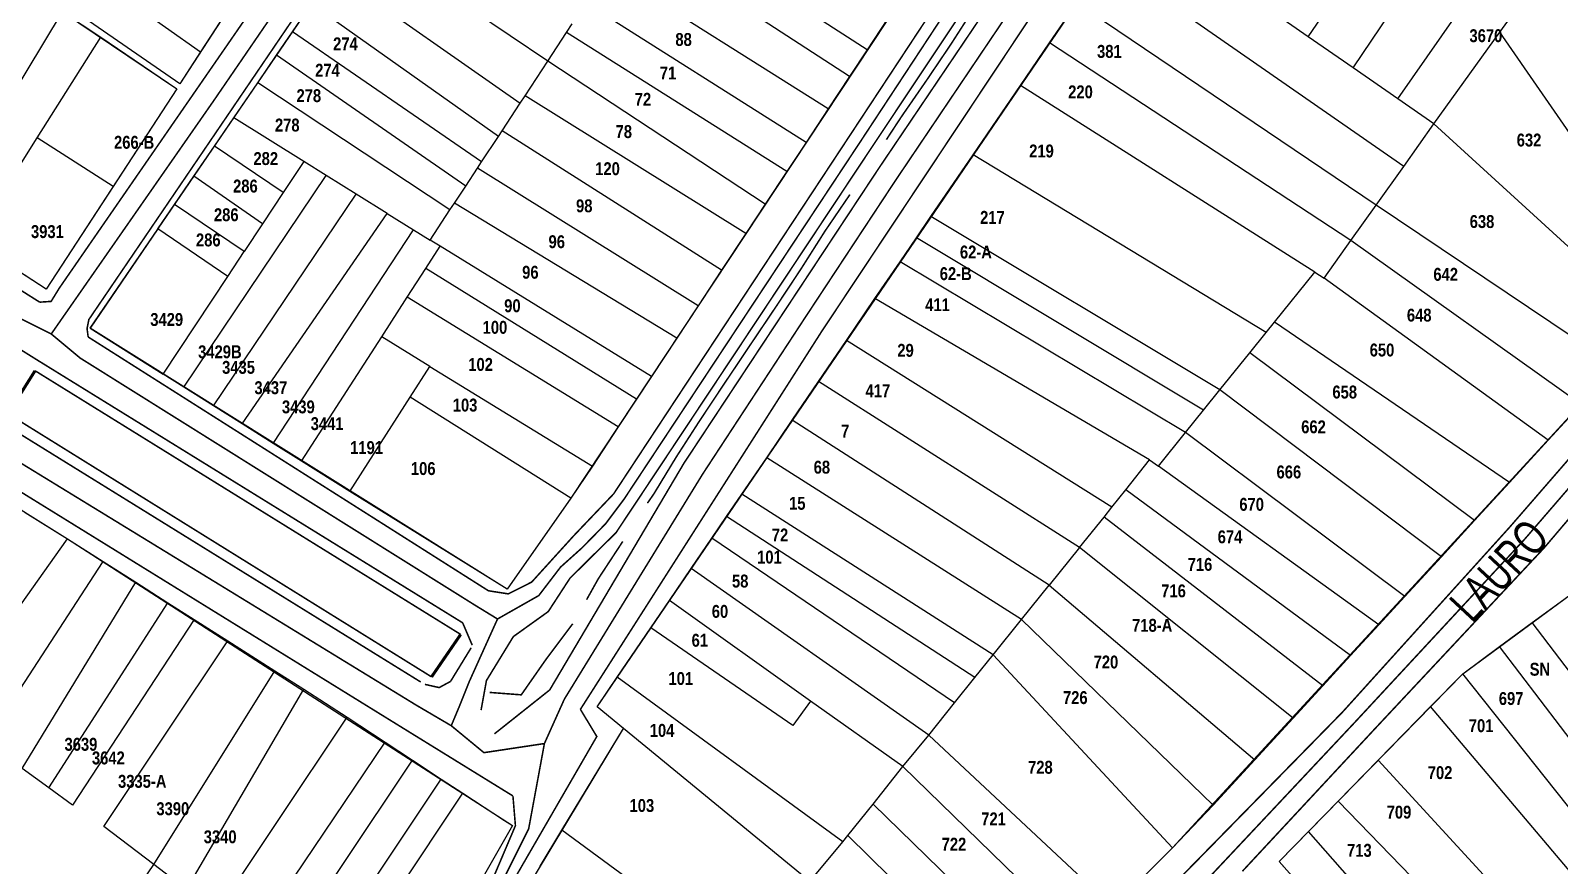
# Model space of a CAD drawing. Extents: x 203136 to 205923, y 4839890 to 4842982.
# Drawn here: x 205200.1 to 205378, y 4840330.2 to 4840427.4 of the extents above; entities that cross this region are included whole.
import ezdxf
from ezdxf.enums import TextEntityAlignment as Align

# ---------------------------------------------------------------- set-up
doc = ezdxf.new("R2010")
doc.units = 0
doc.header["$LTSCALE"] = 1.5
doc.header["$MEASUREMENT"] = 0
doc.linetypes.add('TRACO_05', pattern=[11, 7, -1, 0.5, -1, 0.5, -1])
doc.linetypes.add('TRACO_25', pattern=[8, 3, -1, 1, -1, 1, -1])
for name, color, linetype in [('CD_MALHA_LOTES', 40, 'CONTINUOUS'), ('HD-CANAIS', 7, 'CONTINUOUS'), ('HD-VALAS-DRENOS', 170, 'CONTINUOUS'), ('RU-QUADRAS', 210, 'CONTINUOUS'), ('SV-EIXO-RUA-N-PAV', 6, 'CONTINUOUS'), ('SV-EIXO-RUA-PAV', 20, 'CONTINUOUS'), ('SV-PONTE-BUEIRO', 249, 'CONTINUOUS'), ('SV-RUA-NAO-PAV-S-GUIA-C-GUIA', 7, 'CONTINUOUS'), ('SV-RUA-PAVIM-S-GUIA-C-GUIA', 7, 'CONTINUOUS'), ('SV-TXT-RUA-PAV-S-GUIA-C-GUIA', 7, 'CONTINUOUS'), ('Th_NmrPort', 1, 'CONTINUOUS')]:
    doc.layers.add(name, color=color, linetype=linetype)
doc.styles.add('ARIAL', font='ARIAL.TTF')
doc.styles.get("Standard").update_dxf_attribs({"font": 'swisscbo.ttf'})

msp = doc.modelspace()

# ---------------------------------------------------------------- linework, layer by layer
at = {"layer": 'CD_MALHA_LOTES', "linetype": 'Continuous', "flags": 128}
for points in [[(205348.73, 4840426.67), (205366.85, 4840453.15)], [(205353.97, 4840423.04), (205372.1, 4840449.94)], [(205359.16, 4840419.45), (205377.94, 4840446.38)], [(205297.42, 4840425.15), (205271.93, 4840441.58)], [(205260.27, 4840423.84), (205238.33, 4840438.62)], [(205295.38, 4840422.05), (205269.97, 4840438.59)], [(205359.86, 4840411.58), (205325.26, 4840435.62)], [(205207.61, 4840433.57), (205219.85, 4840424.9)], [(205235.29, 4840434.17), (205257.05, 4840418.95)], [(205292.88, 4840418.27), (205267.25, 4840434.45)], [(205371.06, 4840427.19), (205375.52, 4840433.38)], [(205189.25, 4840405.49), (205203.79, 4840429.56)], [(205203.79, 4840429.56), (205208.24, 4840426.62)], [(205217.44, 4840421.2), (205205.17, 4840429.63)], [(205223.27, 4840430.16), (205219.85, 4840424.9)], [(205230.55, 4840427.23), (205232.77, 4840430.48)], [(205254.51, 4840415.08), (205232.77, 4840430.48)], [(205290.31, 4840414.38), (205264.7, 4840430.58)], [(205318.65, 4840425.95), (205321.82, 4840430.59)], [(205356.64, 4840407.07), (205321.82, 4840430.59)], [(205348.73, 4840426.67), (205343.94, 4840429.98)], [(205262.45, 4840427.16), (205263.11, 4840428.16)], [(205299.8, 4840428.75), (205297.42, 4840425.15)], [(205200.85, 4840414.9), (205208.24, 4840426.62)], [(205208.24, 4840426.62), (205217.07, 4840420.62)], [(205228.7, 4840424.52), (205230.55, 4840427.23)], [(205252.55, 4840412.11), (205230.55, 4840427.23)], [(205260.27, 4840423.84), (205262.45, 4840427.16)], [(205288.07, 4840410.99), (205262.45, 4840427.16)], [(205315.25, 4840420.98), (205318.65, 4840425.95)], [(205353.72, 4840402.96), (205318.65, 4840425.95)], [(205353.97, 4840423.04), (205348.73, 4840426.67)], [(205363.38, 4840416.53), (205371.06, 4840427.19)], [(205391.97, 4840397), (205371.06, 4840427.19)], [(205219.85, 4840424.9), (205217.44, 4840421.2)], [(205226.51, 4840421.32), (205228.7, 4840424.52)], [(205250.71, 4840409.3), (205228.7, 4840424.52)], [(205297.42, 4840425.15), (205295.38, 4840422.05)], [(205257.62, 4840419.81), (205260.27, 4840423.84)], [(205285.57, 4840407.2), (205260.27, 4840423.84)], [(205359.16, 4840419.45), (205353.97, 4840423.04)], [(205217.07, 4840420.62), (205209.66, 4840409.23)], [(205223.71, 4840417.22), (205226.51, 4840421.32)], [(205248.87, 4840406.51), (205226.51, 4840421.32)], [(205295.38, 4840422.05), (205292.88, 4840418.27)], [(205309.75, 4840412.93), (205315.25, 4840420.98)], [(205349.53, 4840399.28), (205315.25, 4840420.98)], [(205254.94, 4840415.74), (205257.05, 4840418.95)], [(205257.05, 4840418.95), (205257.62, 4840419.81)], [(205283.3, 4840403.76), (205257.62, 4840419.81)], [(205363.38, 4840416.53), (205359.16, 4840419.45)], [(205221.46, 4840413.93), (205223.71, 4840417.22)], [(205231.86, 4840412.15), (205223.71, 4840417.22)], [(205292.88, 4840418.27), (205290.31, 4840414.38)], [(205252.55, 4840412.11), (205254.51, 4840415.08)], [(205254.51, 4840415.08), (205254.94, 4840415.74)], [(205280.48, 4840399.49), (205254.94, 4840415.74)], [(205359.86, 4840411.58), (205363.38, 4840416.53)], [(205388.8, 4840393.3), (205363.38, 4840416.53)], [(205193.28, 4840402.87), (205200.85, 4840414.9)], [(205209.66, 4840409.23), (205200.85, 4840414.9)], [(205219.08, 4840410.44), (205221.46, 4840413.93)], [(205229.47, 4840408.54), (205221.46, 4840413.93)], [(205290.31, 4840414.38), (205288.07, 4840410.99)], [(205231.86, 4840412.15), (205229.47, 4840408.54)], [(205234.46, 4840410.53), (205231.86, 4840412.15)], [(205252.07, 4840411.38), (205252.55, 4840412.11)], [(205304.84, 4840405.74), (205309.75, 4840412.93)], [(205343.87, 4840392.26), (205309.75, 4840412.93)], [(205356.64, 4840407.07), (205359.86, 4840411.58)], [(205216.83, 4840407.15), (205219.08, 4840410.44)], [(205217.91, 4840385.88), (205234.46, 4840410.53)], [(205227.05, 4840404.88), (205219.08, 4840410.44)], [(205237.97, 4840408.35), (205234.46, 4840410.53)], [(205250.71, 4840409.3), (205252.07, 4840411.38)], [(205277.74, 4840395.35), (205252.07, 4840411.38)], [(205288.07, 4840410.99), (205285.57, 4840407.2)], [(205209.66, 4840409.23), (205201.88, 4840397.28)], [(205221.35, 4840383.72), (205237.97, 4840408.35)], [(205229.47, 4840408.54), (205227.05, 4840404.88)], [(205241.58, 4840406.11), (205237.97, 4840408.35)], [(205249.4, 4840407.32), (205250.71, 4840409.3)], [(205214.88, 4840404.3), (205216.83, 4840407.15)], [(205224.94, 4840401.68), (205216.83, 4840407.15)], [(205246.56, 4840403), (205248.87, 4840406.51)], [(205248.87, 4840406.51), (205249.4, 4840407.32)], [(205275.28, 4840391.61), (205249.4, 4840407.32)], [(205285.57, 4840407.2), (205283.3, 4840403.76)], [(205353.72, 4840402.96), (205356.64, 4840407.07)], [(205384.55, 4840388.32), (205356.64, 4840407.07)], [(205224.7, 4840381.61), (205241.58, 4840406.11)], [(205227.05, 4840404.88), (205224.94, 4840401.68)], [(205241.58, 4840406.11), (205244.63, 4840404.21)], [(205303.16, 4840403.27), (205304.84, 4840405.74)], [(205338.47, 4840385.58), (205304.84, 4840405.74)], [(205201.88, 4840397.28), (205193.28, 4840402.87)], [(205214.88, 4840404.3), (205206.99, 4840392.75)], [(205223.02, 4840398.78), (205214.88, 4840404.3)], [(205228.31, 4840379.34), (205244.63, 4840404.21)], [(205244.63, 4840404.21), (205246.56, 4840403)], [(205247.72, 4840402.29), (205246.56, 4840403)], [(205283.3, 4840403.76), (205280.48, 4840399.49)], [(205301.25, 4840400.48), (205303.16, 4840403.27)], [(205336.56, 4840383.21), (205303.16, 4840403.27)], [(205350.61, 4840398.59), (205353.72, 4840402.96)], [(205380.49, 4840383.88), (205353.72, 4840402.96)], [(205223.02, 4840398.78), (205224.94, 4840401.68)], [(205246.06, 4840399.7), (205247.72, 4840402.29)], [(205272.31, 4840387.12), (205247.72, 4840402.29)], [(205243.9, 4840396.36), (205246.06, 4840399.7)], [(205270.57, 4840384.48), (205246.06, 4840399.7)], [(205280.48, 4840399.49), (205277.74, 4840395.35)], [(205298.33, 4840396.19), (205301.25, 4840400.48)], [(205334.46, 4840380.61), (205301.25, 4840400.48)], [(205344.82, 4840393.44), (205349.53, 4840399.28)], [(205349.53, 4840399.28), (205350.61, 4840398.59)], [(205215.5, 4840387.4), (205223.02, 4840398.78)], [(205376.66, 4840379.7), (205350.61, 4840398.59)], [(205240.93, 4840391.73), (205243.9, 4840396.36)], [(205268.45, 4840381.27), (205243.9, 4840396.36)], [(205295.02, 4840391.33), (205298.33, 4840396.19)], [(205330.29, 4840377.43), (205298.33, 4840396.19)], [(205277.74, 4840395.35), (205275.28, 4840391.61)], [(205206.99, 4840392.75), (205215.5, 4840387.4)], [(205341.95, 4840389.88), (205343.87, 4840392.26)], [(205343.87, 4840392.26), (205344.82, 4840393.44)], [(205372.18, 4840374.81), (205344.82, 4840393.44)], [(205231.61, 4840377.26), (205240.93, 4840391.73)], [(205246.52, 4840388.3), (205240.93, 4840391.73)], [(205275.28, 4840391.61), (205272.31, 4840387.12)], [(205291.75, 4840386.53), (205295.02, 4840391.33)], [(205325.9, 4840371.91), (205295.02, 4840391.33)], [(205338.47, 4840385.58), (205341.95, 4840389.88)], [(205368.1, 4840370.36), (205341.95, 4840389.88)], [(205217.91, 4840385.88), (205215.5, 4840387.4)], [(205244.23, 4840384.72), (205246.52, 4840388.3)], [(205246.52, 4840388.3), (205265.44, 4840376.71)], [(205272.31, 4840387.12), (205270.57, 4840384.48)], [(205221.35, 4840383.72), (205217.91, 4840385.88)], [(205288.69, 4840382.03), (205291.75, 4840386.53)], [(205322.12, 4840367.21), (205291.75, 4840386.53)], [(205336.56, 4840383.21), (205338.47, 4840385.58)], [(205364.24, 4840366.16), (205338.47, 4840385.58)], [(205224.7, 4840381.61), (205221.35, 4840383.72)], [(205237.22, 4840373.73), (205244.23, 4840384.72)], [(205262.95, 4840372.95), (205244.23, 4840384.72)], [(205270.57, 4840384.48), (205268.45, 4840381.27)], [(205334.46, 4840380.61), (205336.56, 4840383.21)], [(205380.49, 4840383.88), (205376.66, 4840379.7)], [(205228.31, 4840379.34), (205224.7, 4840381.61)], [(205268.45, 4840381.27), (205265.44, 4840376.71)], [(205285.73, 4840377.68), (205288.69, 4840382.03)], [(205318.6, 4840362.83), (205288.69, 4840382.03)], [(205331.31, 4840376.69), (205334.46, 4840380.61)], [(205360, 4840361.54), (205334.46, 4840380.61)], [(205376.66, 4840379.7), (205372.18, 4840374.81)], [(205231.61, 4840377.26), (205228.31, 4840379.34)], [(205282.84, 4840373.43), (205285.73, 4840377.68)], [(205315.4, 4840358.85), (205285.73, 4840377.68)], [(205237.22, 4840373.73), (205231.61, 4840377.26)], [(205265.44, 4840376.71), (205262.95, 4840372.95)], [(205327.54, 4840373.95), (205330.29, 4840377.43)], [(205330.29, 4840377.43), (205331.31, 4840376.69)], [(205356.95, 4840358.22), (205331.31, 4840376.69)], [(205372.18, 4840374.81), (205368.1, 4840370.36)], [(205255.51, 4840362.36), (205237.22, 4840373.73)], [(205262.95, 4840372.95), (205255.51, 4840362.36)], [(205281.05, 4840370.82), (205282.84, 4840373.43)], [(205312.09, 4840354.74), (205282.84, 4840373.43)], [(205325.9, 4840371.91), (205327.54, 4840373.95)], [(205353.68, 4840354.66), (205327.54, 4840373.95)], [(205199.45, 4840371.31), (205204.36, 4840368.24)], [(205279.35, 4840368.31), (205281.05, 4840370.82)], [(205309.95, 4840352.08), (205281.05, 4840370.82)], [(205322.12, 4840367.21), (205324.99, 4840370.77)], [(205324.99, 4840370.77), (205325.9, 4840371.91)], [(205350.45, 4840351.14), (205324.99, 4840370.77)], [(205368.1, 4840370.36), (205364.24, 4840366.16)], [(205183.51, 4840338.84), (205204.36, 4840368.24)], [(205204.36, 4840368.24), (205208.51, 4840365.6)], [(205276.94, 4840364.77), (205279.35, 4840368.31)], [(205307.59, 4840349.14), (205279.35, 4840368.31)], [(205322.12, 4840367.21), (205318.6, 4840362.83)], [(205346.99, 4840347.38), (205322.12, 4840367.21)], [(205188.64, 4840335.12), (205208.51, 4840365.6)], [(205208.51, 4840365.6), (205212.3, 4840363.19)], [(205364.24, 4840366.16), (205360, 4840361.54)], [(205274.4, 4840361.04), (205276.94, 4840364.77)], [(205304.58, 4840345.4), (205276.94, 4840364.77)], [(205199.08, 4840341.51), (205212.3, 4840363.19)], [(205212.3, 4840363.19), (205216.05, 4840360.8)], [(205315.4, 4840358.85), (205318.6, 4840362.83)], [(205318.6, 4840362.83), (205342.53, 4840342.52)], [(205374.8, 4840358.49), (205379.49, 4840361.93)], [(205202.18, 4840339.25), (205216.05, 4840360.8)], [(205216.05, 4840360.8), (205219.1, 4840358.86)], [(205272.24, 4840357.87), (205274.4, 4840361.04)], [(205290.84, 4840349.36), (205274.4, 4840361.04)], [(205360, 4840361.54), (205356.95, 4840358.22)], [(205219.1, 4840358.86), (205204.96, 4840337.22)], [(205219.1, 4840358.86), (205223.04, 4840356.35)], [(205312.09, 4840354.74), (205315.4, 4840358.85)], [(205337.67, 4840337.23), (205315.4, 4840358.85)], [(205356.95, 4840358.22), (205353.68, 4840354.66)], [(205371, 4840355.71), (205374.8, 4840358.49)], [(205396.12, 4840330.51), (205374.8, 4840358.49)], [(205208.59, 4840334.74), (205223.04, 4840356.35)], [(205223.04, 4840356.35), (205228.5, 4840352.88)], [(205268.33, 4840352.13), (205272.24, 4840357.87)], [(205288.79, 4840346.52), (205272.24, 4840357.87)], [(205309.95, 4840352.08), (205312.09, 4840354.74)], [(205332.94, 4840332.29), (205312.09, 4840354.74)], [(205353.68, 4840354.66), (205350.45, 4840351.14)], [(205366.72, 4840352.54), (205371, 4840355.71)], [(205392.3, 4840327.77), (205371, 4840355.71)], [(205214.4, 4840330.33), (205228.5, 4840352.88)], [(205228.5, 4840352.88), (205231.87, 4840350.73)], [(205265.99, 4840348.69), (205268.33, 4840352.13)], [(205294.6, 4840332.99), (205268.33, 4840352.13)], [(205307.59, 4840349.14), (205309.95, 4840352.08)], [(205350.45, 4840351.14), (205346.99, 4840347.38)], [(205362.99, 4840348.72), (205366.72, 4840352.54)], [(205388.53, 4840325.08), (205366.72, 4840352.54)], [(205218.22, 4840327.41), (205231.87, 4840350.73)], [(205231.87, 4840350.73), (205236.91, 4840347.47)], [(205290.84, 4840349.36), (205288.79, 4840346.52)], [(205301.58, 4840341.74), (205290.84, 4840349.36)], [(205220.54, 4840322.96), (205236.91, 4840347.47)], [(205236.91, 4840347.47), (205241.33, 4840344.56)], [(205269.05, 4840346.18), (205265.99, 4840348.69)], [(205304.58, 4840345.4), (205307.59, 4840349.14)], [(205356.88, 4840342.47), (205362.99, 4840348.72)], [(205385.07, 4840322.56), (205362.99, 4840348.72)], [(205261.89, 4840334.32), (205269.05, 4840346.18)], [(205290.76, 4840328.34), (205269.05, 4840346.18)], [(205342.53, 4840342.52), (205346.99, 4840347.38)], [(205224.82, 4840320.05), (205241.33, 4840344.56)], [(205241.33, 4840344.56), (205244.51, 4840342.47)], [(205301.58, 4840341.74), (205304.58, 4840345.4)], [(205326.01, 4840325.38), (205304.58, 4840345.4)], [(205228.07, 4840317.84), (205244.51, 4840342.47)], [(205244.51, 4840342.47), (205247.86, 4840340.28)], [(205342.53, 4840342.52), (205337.67, 4840337.23)], [(205352.22, 4840337.7), (205356.88, 4840342.47)], [(205379.67, 4840317.67), (205356.88, 4840342.47)], [(205202.18, 4840339.25), (205199.08, 4840341.51)], [(205298.11, 4840337.35), (205301.58, 4840341.74)], [(205322.23, 4840321.6), (205301.58, 4840341.74)], [(205204.96, 4840337.22), (205202.18, 4840339.25)], [(205231.43, 4840315.64), (205247.86, 4840340.28)], [(205242.64, 4840327.05), (205250.37, 4840338.63)], [(205247.86, 4840340.28), (205250.37, 4840338.63)], [(205250.37, 4840338.63), (205255.22, 4840335.44)], [(205295.17, 4840333.69), (205298.11, 4840337.35)], [(205318.28, 4840317.67), (205298.11, 4840337.35)], [(205337.67, 4840337.23), (205332.94, 4840332.29)], [(205348.79, 4840334.18), (205352.22, 4840337.7)], [(205375.4, 4840313.81), (205352.22, 4840337.7)], [(205255.22, 4840335.44), (205256.13, 4840334.89)], [(205214.4, 4840330.33), (205208.59, 4840334.74)], [(205256.13, 4840334.89), (205249.29, 4840322.85)], [(205259.35, 4840330.12), (205261.89, 4840334.32)], [(205270.13, 4840328.26), (205261.89, 4840334.32)], [(205294.6, 4840332.99), (205295.17, 4840333.69)], [(205314.9, 4840314.29), (205295.17, 4840333.69)], [(205348.79, 4840334.18), (205345.38, 4840330.68)], [(205367.18, 4840313.28), (205348.79, 4840334.18)], [(205290.76, 4840328.34), (205294.6, 4840332.99)], [(205332.94, 4840332.29), (205326.01, 4840325.38)], [(205208.73, 4840321.99), (205214.4, 4840330.33)], [(205218.22, 4840327.41), (205214.4, 4840330.33)], [(205345.38, 4840330.68), (205363.7, 4840309.98)]]:
    msp.add_lwpolyline(points, dxfattribs=at)
at = {"layer": 'HD-CANAIS', "linetype": 'Continuous', "const_width": 0.18}
for points in [[(205200.59, 4840387.8), (205250.12, 4840357.11)], [(205246.73, 4840352.17), (205197.45, 4840382.79)]]:
    msp.add_lwpolyline(points, dxfattribs=at)
at = {"layer": 'HD-VALAS-DRENOS', "linetype": 'TRACO_05', "const_width": 0.18}
for points in [[(205340.42, 4840475.66), (205338.31, 4840472.61), (205335.84, 4840469.04), (205332.95, 4840464.52), (205329.85, 4840460.12), (205327.02, 4840455.83), (205324.04, 4840451.52), (205321.33, 4840447.23), (205318.51, 4840442.97), (205315.88, 4840438.7), (205312.89, 4840434.67), (205310.01, 4840430.22), (205307.17, 4840425.8), (205304.32, 4840421.58), (205301.39, 4840417.34), (205299.66, 4840414.7)], [(205295.41, 4840408.3), (205292.52, 4840404.06), (205289.73, 4840399.66), (205286.87, 4840395.34), (205283.78, 4840390.75), (205280.86, 4840386.39), (205277.96, 4840382.03), (205275.2, 4840377.75), (205272.6, 4840373.47), (205271.85, 4840372.39)], [(205268.98, 4840367.93), (205266.14, 4840363.6), (205264.77, 4840361.15)], [(205263.16, 4840358.35), (205260.1, 4840354.28), (205257.17, 4840350.08), (205253.48, 4840350.36)]]:
    msp.add_lwpolyline(points, dxfattribs=at)
at = {"layer": 'RU-QUADRAS', "color": 6, "linetype": 'Continuous'}
for points in [[(205206.99, 4840392.75), (205284.96, 4840506.88), (205331.01, 4840475.87), (205262.95, 4840372.95), (205255.51, 4840362.36)], [(205345.38, 4840330.68), (205366.72, 4840352.54), (205382.74, 4840364.31), (205380.25, 4840367.43), (205385.4, 4840371.56), (205384.33, 4840373.36), (205393.81, 4840381.38), (205392.85, 4840382.4), (205398.94, 4840386.74), (205403.39, 4840393.58), (205447.04, 4840417.94), (205481.1, 4840355.44), (205470.79, 4840351.66), (205453.63, 4840347.7), (205451.45, 4840353.44), (205443.39, 4840349.92), (205441.52, 4840354.19), (205406.97, 4840333.42), (205404.76, 4840336.69), (205385.07, 4840322.56), (205367.02, 4840306.22)]]:
    msp.add_lwpolyline(points, close=True, dxfattribs=at)
for points in [[(205203.79, 4840429.56), (205217.07, 4840420.62), (205201.88, 4840397.28), (205035.36, 4840505.48)], [(205240.96, 4840457.36), (205217.44, 4840421.2), (205205.17, 4840429.63)], [(205238.7, 4840295.77), (205269.05, 4840346.18), (205265.99, 4840348.69), (205334.85, 4840449.66)], [(205114.53, 4840424.4), (205204.36, 4840368.24), (205256.13, 4840334.89), (205249.29, 4840322.85)]]:
    msp.add_lwpolyline(points, dxfattribs=at)
msp.add_lwpolyline([(205438.2, 4840428.09, -0.0210712142), (205402.73, 4840405.12), (205391.97, 4840397), (205384.55, 4840388.32), (205332.94, 4840332.29), (205298.21, 4840297.71, 0.0175042485), (205243.94, 4840245.38), (205195.44, 4840286.89), (205171.14, 4840306.33), (205136.56, 4840329.25), (205012.24, 4840409.76), (205023.25, 4840426.52), (205027.15, 4840424.04), (205034.13, 4840434.64)], format="xyb", dxfattribs=at)
at = {"layer": 'SV-EIXO-RUA-N-PAV', "const_width": 0.18}
for points in [[(205561.892922, 4840929.85008), (205554.951696, 4840925.948575), (205550.962413, 4840921.329406), (205521.761673, 4840875.617477), (205470.944407, 4840799.369421), (205461.402955, 4840783.654088), (205423.517776, 4840725.750567), (205381.890851, 4840662.140885), (205377.387308, 4840654.950498), (205371.788137, 4840646.425551), (205355.698629, 4840621.730027), (205334.557764, 4840590.018729), (205318.468256, 4840564.013594), (205290.498704, 4840520.60934), (205283.015212, 4840510.319539), (205250.836196, 4840462.238102), (205221.380886, 4840419.230269), (205202.474128, 4840392.080363)], [(205474.224488, 4840678.919864), (205437.750546, 4840625.0185), (205428.772339, 4840612.19249), (205414.278947, 4840589.811102), (205406.006171, 4840574.99706), (205391.641039, 4840552.551543), (205386.638896, 4840549.15265), (205381.765012, 4840542.611385), (205353.80431, 4840500.670332), (205346.172833, 4840489.191052), (205336.425066, 4840474.954181), (205306.925242, 4840430.127276), (205296.600304, 4840414.415413), (205269.128955, 4840372.85205), (205266.988573, 4840369.998208), (205264.264451, 4840367.209226), (205261.734909, 4840364.939124), (205259.205367, 4840361.631261), (205254.405723, 4840358.907139), (205251.09786, 4840351.577953), (205249.930379, 4840348.65925), (205249.022339, 4840346.486438)], [(205391.641039, 4840552.551543), (205392.15408, 4840548.126569), (205391.89756, 4840545.048327), (205389.075837, 4840542.739645), (205386.638896, 4840539.276622), (205366.75858, 4840508.750718), (205350.918457, 4840484.701949), (205340.401129, 4840469.182477), (205314.492588, 4840430.383796), (205300.704627, 4840409.92631), (205289.930779, 4840393.573147), (205278.25911, 4840375.744993), (205262.182834, 4840349.57493), (205259.861644, 4840344.40894), (205258.03089, 4840334.484323), (205251.575071, 4840321.572686), (205239.071243, 4840300.385669)], [(205451.838118, 4840425.790309), (205442.987455, 4840421.597889), (205426.590437, 4840413.58571), (205412.569123, 4840406.365432), (205408.376703, 4840403.84998), (205400.644019, 4840398.819077), (205394.029312, 4840392.57703), (205385.737638, 4840381.86307), (205373.952281, 4840368.214415), (205354.387657, 4840347.112571), (205327.043766, 4840317.998547), (205309.647678, 4840301.199094), (205279.203602, 4840271.136614), (205252.60503, 4840242.20892), (205248.750434, 4840236.880657), (205246.320331, 4840235.31971), (205229.460028, 4840216.550005)], [(205259.861644, 4840344.40894), (205252.827693, 4840343.34903), (205249.022339, 4840346.486438), (205244.936155, 4840348.88626)]]:
    msp.add_lwpolyline(points, dxfattribs=at)
at = {"layer": 'SV-EIXO-RUA-PAV', "const_width": 0.18}
for points in [[(205016.574883, 4840512.173373), (205034.207191, 4840500.648287), (205077.098171, 4840472.519243), (205116.133338, 4840446.616312), (205147.18983, 4840426.223796), (205198.358207, 4840394.138324), (205202.474128, 4840392.080363), (205205.841699, 4840389.274054), (205251.865176, 4840360.462609), (205254.405723, 4840358.907139)], [(205008.51762, 4840499.757863), (205017.919493, 4840493.491836), (205021.046767, 4840491.928857), (205025.536398, 4840488.973332), (205053.80932, 4840469.350117), (205107.966812, 4840434.17034), (205135.529683, 4840416.419077), (205194.205678, 4840379.948299), (205244.936155, 4840348.88626)]]:
    msp.add_lwpolyline(points, dxfattribs=at)
at = {"layer": 'SV-PONTE-BUEIRO', "linetype": 'Continuous', "const_width": 0.35}
for points in [[(205200.59, 4840387.8), (205197.45, 4840382.79)], [(205250.12, 4840357.11), (205246.73, 4840352.17)]]:
    msp.add_lwpolyline(points, dxfattribs=at)
at = {"layer": 'SV-RUA-NAO-PAV-S-GUIA-C-GUIA', "linetype": 'TRACO_25', "const_width": 0.18}
for points in [[(205068.92, 4840559.78), (205069.86, 4840560.21), (205070.7, 4840559.89), (205118.21, 4840527.38), (205126.78, 4840521.02), (205179.32, 4840482.05), (205181.37, 4840481.07), (205183.44, 4840482.25), (205224.03, 4840545), (205226.34, 4840547.89), (205229.24, 4840549.24), (205233.6, 4840548.69), (205279.99, 4840517.78), (205281.61, 4840514.9), (205281.06, 4840511.84), (205249.21, 4840462.94), (205236.16, 4840444.83), (205203.4, 4840397.4), (205202.46, 4840395.87), (205201.13, 4840395.78)], [(205254.05, 4840345.54), (205260.48, 4840350.65), (205276.09, 4840377.02), (205298.86, 4840411.49), (205344.12, 4840478.53), (205365.2, 4840510.23), (205389.35, 4840546.85), (205389.27, 4840548.05), (205387.75, 4840547.27), (205341.49, 4840479.13), (205297.79, 4840413.55), (205268.2, 4840368.96), (205262.84, 4840363.66), (205260.31, 4840359.77), (205256.25, 4840356.86), (205253.12, 4840351.75), (205252.49, 4840348.3)], [(205391.12, 4840542.02), (205388.89, 4840539.5), (205352.86, 4840483.46), (205353.31, 4840481.83), (205354.74, 4840480.17), (205392.11, 4840454.81), (205386.52, 4840446.95), (205348.43, 4840470.99), (205345.31, 4840470.81), (205342.39, 4840468.03), (205292.15, 4840392.41), (205264.05, 4840348.39)], [(205206.77, 4840391.73), (205206.64, 4840392.72), (205206.85, 4840393.76), (205252.53, 4840460.99), (205285.57, 4840509.38), (205287.06, 4840511.34), (205289.24, 4840511.18), (205334.76, 4840480.31), (205335.99, 4840478.88), (205335.5, 4840476.59), (205305.68, 4840430.77), (205267.92, 4840373.47), (205263.28, 4840368.6), (205258.38, 4840363.2), (205255.66, 4840361.83), (205253.35, 4840362.19)], [(205450.27, 4840428.01), (205440.29, 4840423.82), (205423.4, 4840415.71), (205411.58, 4840408.71), (205401.92, 4840402.47), (205392.95, 4840394.44), (205384.01, 4840383.21), (205372.24, 4840369.65), (205352.71, 4840348.04), (205325.15, 4840319.91), (205277.05, 4840273.04), (205248.65, 4840241.43), (205246.98, 4840240.83), (205245.43, 4840242.01), (205236.22, 4840249.56)], [(205341.09, 4840329.55), (205356.45, 4840346.07), (205376.19, 4840367.17), (205387.88, 4840380.92), (205395, 4840390.2), (205402.13, 4840397.04), (205409.9, 4840401.69), (205429.53, 4840411.06)], [(205264.05, 4840348.39), (205265.96, 4840345.23), (205251.3, 4840319.89), (205239.4, 4840299.74), (205238.79, 4840300.96), (205251.3, 4840322.64), (205256.49, 4840334.85), (205256.2, 4840338.31)], [(205256.2, 4840338.31), (205243.53, 4840346.13)]]:
    msp.add_lwpolyline(points, dxfattribs=at)
at = {"layer": 'SV-RUA-PAVIM-S-GUIA-C-GUIA', "linetype": 'Continuous', "const_width": 0.18}
for points in [[(205243.53, 4840346.13), (205189.59, 4840379.47), (205133.34, 4840414.18), (205051.74, 4840467.62), (205022.73, 4840488.18)], [(205253.35, 4840362.19), (205206.77, 4840391.73)]]:
    msp.add_lwpolyline(points, dxfattribs=at)
at = {"layer": 'SV-RUA-PAVIM-S-GUIA-C-GUIA', "const_width": 0.18}
for points in [[(205201.13, 4840395.78), (205148.01, 4840429.34)], [(205144.9, 4840424.12), (205200.58, 4840389.21)], [(205200.58, 4840389.21), (205250.35, 4840358.46)], [(205245.46, 4840351.58), (205195.7, 4840382.38)], [(205250.35, 4840358.46), (205251.468922, 4840355.850856)], [(205251.34, 4840355.56), (205248.94, 4840351.64)], [(205248.94, 4840351.64), (205247.615992, 4840350.922795), (205245.951635, 4840351.299192)]]:
    msp.add_lwpolyline(points, dxfattribs=at)

# ---------------------------------------------------------------- texts
at = {"layer": 'SV-TXT-RUA-PAV-S-GUIA-C-GUIA', "style": 'ARIAL', "width": 0.7}
msp.add_text('LAURO', height=4, rotation=47, dxfattribs=at).set_placement((205367.84, 4840358.28))
at = {"layer": 'Th_NmrPort', "color": 1}
for s, p in [('3670', (205367.509207, 4840426.793466)), ('274', (205235.273466, 4840425.840793)), ('88', (205275.104482, 4840426.353568)), ('381', (205324.173636, 4840424.965738)), ('274', (205233.183466, 4840422.770793)), ('71', (205273.294482, 4840422.453568)), ('278', (205231.014482, 4840419.813568)), ('220', (205320.813636, 4840420.255738)), ('72', (205270.374482, 4840419.393568)), ('278', (205228.504482, 4840416.393568)), ('266-B', (205209.778086, 4840414.384422)), ('78', (205268.144482, 4840415.633568)), ('632', (205373.008523, 4840414.648039)), ('282', (205226.004482, 4840412.493568)), ('219', (205316.273636, 4840413.375738)), ('120', (205265.774482, 4840411.313568)), ('286', (205223.634482, 4840409.293568)), ('286', (205221.404482, 4840405.953568)), ('98', (205263.544482, 4840406.993568)), ('217', (205310.563636, 4840405.645738)), ('3931', (205200.116432, 4840403.994482)), ('638', (205367.535568, 4840405.163715)), ('286', (205219.314482, 4840403.023568)), ('96', (205260.344482, 4840402.813568)), ('62-A', (205308.213636, 4840401.615738)), ('96', (205257.274482, 4840399.263568)), ('62-B', (205305.863636, 4840399.095738)), ('642', (205363.308899, 4840399.020211)), ('90', (205255.184482, 4840395.363568)), ('411', (205304.183636, 4840395.485738)), ('3429', (205213.996432, 4840393.764482)), ('648', (205360.228899, 4840394.270211)), ('100', (205252.674482, 4840392.853568)), ('3429B', (205219.566432, 4840390.004482)), ('29', (205300.934422, 4840390.171914)), ('650', (205355.898899, 4840390.210211)), ('3435', (205222.356432, 4840388.194482)), ('102', (205251.004482, 4840388.533568)), ('3437', (205226.116432, 4840385.824482)), ('417', (205297.234422, 4840385.471914)), ('658', (205351.558899, 4840385.320211)), ('3439', (205229.316432, 4840383.594482)), ('103', (205249.194482, 4840383.803568)), ('3441', (205232.666432, 4840381.644482)), ('7', (205294.384422, 4840380.771914)), ('662', (205347.928899, 4840381.270211)), ('1191', (205237.256432, 4840378.854482)), ('106', (205244.324482, 4840376.413568)), ('68', (205291.194422, 4840376.571914)), ('666', (205345.058899, 4840376.020211)), ('15', (205288.334422, 4840372.371914)), ('670', (205340.728899, 4840372.250211)), ('72', (205286.324422, 4840368.681914)), ('674', (205338.208899, 4840368.470211)), ('101', (205284.613466, 4840366.110793)), ('716', (205334.718899, 4840365.260211)), ('58', (205281.688899, 4840363.320211)), ('716', (205331.638899, 4840362.180211)), ('60', (205279.338899, 4840359.790211)), ('718-A', (205328.252481, 4840358.169142)), ('61', (205276.988899, 4840356.430211)), ('720', (205323.772481, 4840353.899142)), ('SN', (205374.514674, 4840353.057432)), ('101', (205274.298899, 4840351.980211)), ('726', (205320.206138, 4840349.757178)), ('697', (205370.924674, 4840349.647432)), ('104', (205272.118899, 4840345.940211)), ('701', (205367.434674, 4840346.487432)), ('3639', (205204.018086, 4840344.324422)), ('3642', (205207.208086, 4840342.734422)), ('728', (205316.146138, 4840341.647178)), ('3335-A', (205210.248086, 4840340.014422)), ('702', (205362.655723, 4840341.024367)), ('3390', (205214.708086, 4840336.824422)), ('103', (205269.768899, 4840337.200211)), ('709', (205357.875723, 4840336.424367)), ('721', (205310.696138, 4840335.637178)), ('3340', (205220.218086, 4840333.554422)), ('722', (205306.086138, 4840332.697178)), ('713', (205353.265723, 4840331.984367))]:
    msp.add_text(s, height=1.5, dxfattribs=at).set_placement(p, align=Align.MIDDLE_LEFT)

doc.saveas('drawing.dxf')
